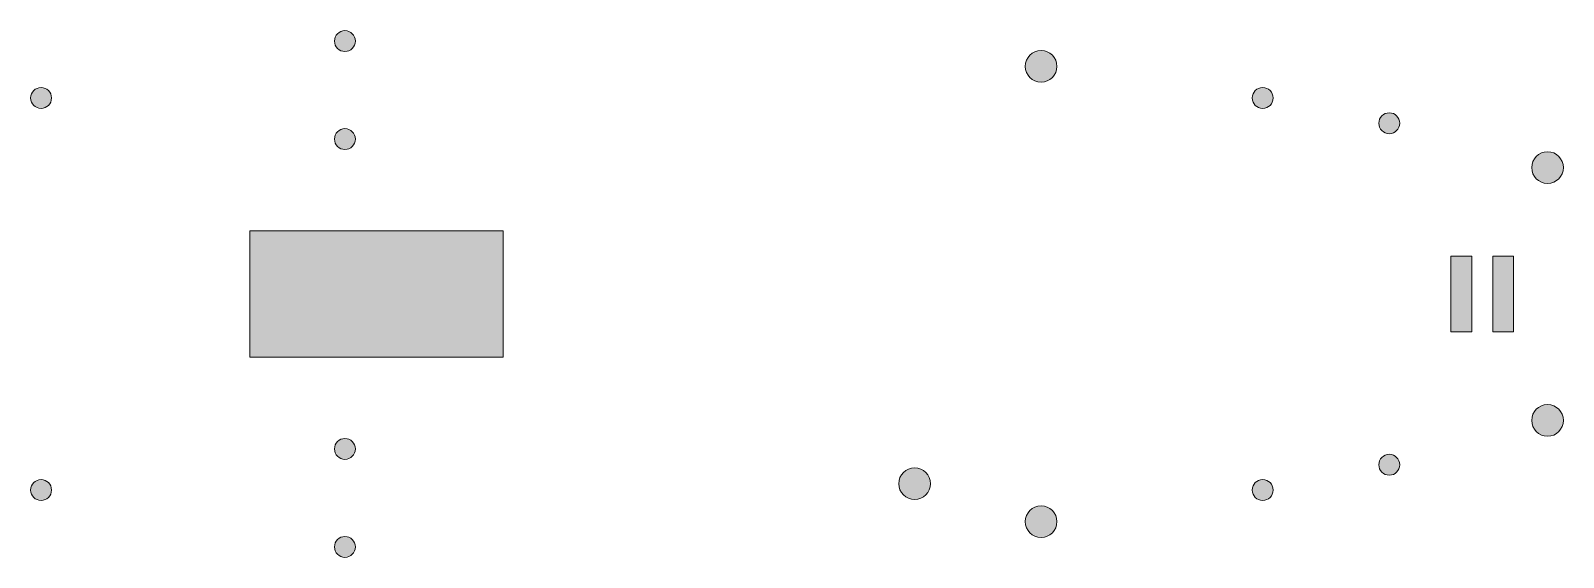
# Model space of a CAD drawing. Header units: inches. Extents: x 0.5 to 24.8, y -9.2 to -0.8.
import ezdxf

# ---------------------------------------------------------------- set-up
doc = ezdxf.new("R2010")
doc.units = ezdxf.units.IN
doc.header["$MEASUREMENT"] = 0
doc.layers.add('Layer 1', color=7, linetype='Continuous')

# ---------------------------------------------------------------- blocks, each defined once
blk = doc.blocks.new('block 2')
at = {"layer": 'Layer 1', "true_color": 0xfff100}
h = blk.add_hatch(color=2, dxfattribs=at)
h.dxf.hatch_style = 2
edge = h.paths.add_edge_path()
edge.add_spline(control_points=[(19.835, -1.9), (19.835, -1.809), (19.909, -1.735), (20, -1.735), (20.091, -1.735), (20.165, -1.809), (20.165, -1.9), (20.165, -1.991), (20.091, -2.065), (20, -2.065), (19.909, -2.065), (19.835, -1.991), (19.835, -1.9)], knot_values=[0, 0, 0, 0, 1, 1, 1, 2, 2, 2, 3, 3, 3, 4, 4, 4, 4], degree=3, periodic=1)
at = {"layer": 'Layer 1', "lineweight": 0}
blk.add_open_spline([(19.835, -1.9), (19.835, -1.809), (19.909, -1.735), (20, -1.735), (20.091, -1.735), (20.165, -1.809), (20.165, -1.9), (20.165, -1.991), (20.091, -2.065), (20, -2.065), (19.909, -2.065), (19.835, -1.991), (19.835, -1.9)], degree=3, knots=[0, 0, 0, 0, 1, 1, 1, 2, 2, 2, 3, 3, 3, 4, 4, 4, 4], dxfattribs=at)
blk = doc.blocks.new('block 3')
at = {"layer": 'Layer 1', "true_color": 0xfff100}
h = blk.add_hatch(color=2, dxfattribs=at)
h.dxf.hatch_style = 2
edge = h.paths.add_edge_path()
edge.add_spline(control_points=[(19.835, -8.1), (19.835, -8.009), (19.909, -7.935), (20, -7.935), (20.091, -7.935), (20.165, -8.009), (20.165, -8.1), (20.165, -8.191), (20.091, -8.265), (20, -8.265), (19.909, -8.265), (19.835, -8.191), (19.835, -8.1)], knot_values=[0, 0, 0, 0, 1, 1, 1, 2, 2, 2, 3, 3, 3, 4, 4, 4, 4], degree=3, periodic=1)
at = {"layer": 'Layer 1', "lineweight": 0}
blk.add_open_spline([(19.835, -8.1), (19.835, -8.009), (19.909, -7.935), (20, -7.935), (20.091, -7.935), (20.165, -8.009), (20.165, -8.1), (20.165, -8.191), (20.091, -8.265), (20, -8.265), (19.909, -8.265), (19.835, -8.191), (19.835, -8.1)], degree=3, knots=[0, 0, 0, 0, 1, 1, 1, 2, 2, 2, 3, 3, 3, 4, 4, 4, 4], dxfattribs=at)
blk = doc.blocks.new('block 4')
at = {"layer": 'Layer 1', "true_color": 0xfff100}
h = blk.add_hatch(color=2, dxfattribs=at)
h.dxf.hatch_style = 2
edge = h.paths.add_edge_path()
edge.add_spline(control_points=[(21.835, -2.3), (21.835, -2.209), (21.909, -2.135), (22, -2.135), (22.091, -2.135), (22.165, -2.209), (22.165, -2.3), (22.165, -2.391), (22.091, -2.465), (22, -2.465), (21.909, -2.465), (21.835, -2.391), (21.835, -2.3)], knot_values=[0, 0, 0, 0, 1, 1, 1, 2, 2, 2, 3, 3, 3, 4, 4, 4, 4], degree=3, periodic=1)
at = {"layer": 'Layer 1', "lineweight": 0}
blk.add_open_spline([(21.835, -2.3), (21.835, -2.209), (21.909, -2.135), (22, -2.135), (22.091, -2.135), (22.165, -2.209), (22.165, -2.3), (22.165, -2.391), (22.091, -2.465), (22, -2.465), (21.909, -2.465), (21.835, -2.391), (21.835, -2.3)], degree=3, knots=[0, 0, 0, 0, 1, 1, 1, 2, 2, 2, 3, 3, 3, 4, 4, 4, 4], dxfattribs=at)
blk = doc.blocks.new('block 5')
at = {"layer": 'Layer 1', "true_color": 0xfff100}
h = blk.add_hatch(color=2, dxfattribs=at)
h.dxf.hatch_style = 2
edge = h.paths.add_edge_path()
edge.add_spline(control_points=[(21.835, -7.7), (21.835, -7.609), (21.909, -7.535), (22, -7.535), (22.091, -7.535), (22.165, -7.609), (22.165, -7.7), (22.165, -7.791), (22.091, -7.865), (22, -7.865), (21.909, -7.865), (21.835, -7.791), (21.835, -7.7)], knot_values=[0, 0, 0, 0, 1, 1, 1, 2, 2, 2, 3, 3, 3, 4, 4, 4, 4], degree=3, periodic=1)
at = {"layer": 'Layer 1', "lineweight": 0}
blk.add_open_spline([(21.835, -7.7), (21.835, -7.609), (21.909, -7.535), (22, -7.535), (22.091, -7.535), (22.165, -7.609), (22.165, -7.7), (22.165, -7.791), (22.091, -7.865), (22, -7.865), (21.909, -7.865), (21.835, -7.791), (21.835, -7.7)], degree=3, knots=[0, 0, 0, 0, 1, 1, 1, 2, 2, 2, 3, 3, 3, 4, 4, 4, 4], dxfattribs=at)
blk = doc.blocks.new('block 6')
at = {"layer": 'Layer 1', "true_color": 0xfff100}
h = blk.add_hatch(color=2, dxfattribs=at)
h.dxf.hatch_style = 2
edge = h.paths.add_edge_path()
edge.add_spline(control_points=[(0.535, -1.9), (0.535, -1.809), (0.609, -1.735), (0.7, -1.735), (0.791, -1.735), (0.865, -1.809), (0.865, -1.9), (0.865, -1.991), (0.791, -2.065), (0.7, -2.065), (0.609, -2.065), (0.535, -1.991), (0.535, -1.9)], knot_values=[0, 0, 0, 0, 1, 1, 1, 2, 2, 2, 3, 3, 3, 4, 4, 4, 4], degree=3, periodic=1)
at = {"layer": 'Layer 1', "lineweight": 0}
blk.add_open_spline([(0.535, -1.9), (0.535, -1.809), (0.609, -1.735), (0.7, -1.735), (0.791, -1.735), (0.865, -1.809), (0.865, -1.9), (0.865, -1.991), (0.791, -2.065), (0.7, -2.065), (0.609, -2.065), (0.535, -1.991), (0.535, -1.9)], degree=3, knots=[0, 0, 0, 0, 1, 1, 1, 2, 2, 2, 3, 3, 3, 4, 4, 4, 4], dxfattribs=at)
blk = doc.blocks.new('block 7')
at = {"layer": 'Layer 1', "true_color": 0xfff100}
h = blk.add_hatch(color=2, dxfattribs=at)
h.dxf.hatch_style = 2
edge = h.paths.add_edge_path()
edge.add_spline(control_points=[(0.535, -8.1), (0.535, -8.009), (0.609, -7.935), (0.7, -7.935), (0.791, -7.935), (0.865, -8.009), (0.865, -8.1), (0.865, -8.191), (0.791, -8.265), (0.7, -8.265), (0.609, -8.265), (0.535, -8.191), (0.535, -8.1)], knot_values=[0, 0, 0, 0, 1, 1, 1, 2, 2, 2, 3, 3, 3, 4, 4, 4, 4], degree=3, periodic=1)
at = {"layer": 'Layer 1', "lineweight": 0}
blk.add_open_spline([(0.535, -8.1), (0.535, -8.009), (0.609, -7.935), (0.7, -7.935), (0.791, -7.935), (0.865, -8.009), (0.865, -8.1), (0.865, -8.191), (0.791, -8.265), (0.7, -8.265), (0.609, -8.265), (0.535, -8.191), (0.535, -8.1)], degree=3, knots=[0, 0, 0, 0, 1, 1, 1, 2, 2, 2, 3, 3, 3, 4, 4, 4, 4], dxfattribs=at)
blk = doc.blocks.new('block 8')
at = {"layer": 'Layer 1', "true_color": 0xbbbdc0}
h = blk.add_hatch(color=9, dxfattribs=at)
h.dxf.hatch_style = 2
edge = h.paths.add_edge_path()
edge.add_spline(control_points=[(8, -4), (8, -4.667), (8, -5.333), (8, -6), (6.667, -6), (5.335, -6), (4, -6), (4, -5.334), (4, -4.668), (4, -4), (5.332, -4), (6.663, -4), (8, -4)], knot_values=[0, 0, 0, 0, 1, 1, 1, 2, 2, 2, 3, 3, 3, 4, 4, 4, 4], degree=3, periodic=1)
at = {"layer": 'Layer 1', "lineweight": 0}
blk.add_open_spline([(8, -4), (8, -4.667), (8, -5.333), (8, -6), (6.667, -6), (5.335, -6), (4, -6), (4, -5.334), (4, -4.668), (4, -4), (5.332, -4), (6.663, -4), (8, -4)], degree=3, knots=[0, 0, 0, 0, 1, 1, 1, 2, 2, 2, 3, 3, 3, 4, 4, 4, 4], dxfattribs=at)
blk = doc.blocks.new('block 9')
at = {"layer": 'Layer 1', "true_color": 0xfff100}
h = blk.add_hatch(color=2, dxfattribs=at)
h.dxf.hatch_style = 2
edge = h.paths.add_edge_path()
edge.add_spline(control_points=[(5.335, -2.55), (5.335, -2.459), (5.409, -2.385), (5.5, -2.385), (5.591, -2.385), (5.665, -2.459), (5.665, -2.55), (5.665, -2.641), (5.591, -2.715), (5.5, -2.715), (5.409, -2.715), (5.335, -2.641), (5.335, -2.55)], knot_values=[0, 0, 0, 0, 1, 1, 1, 2, 2, 2, 3, 3, 3, 4, 4, 4, 4], degree=3, periodic=1)
at = {"layer": 'Layer 1', "lineweight": 0}
blk.add_open_spline([(5.335, -2.55), (5.335, -2.459), (5.409, -2.385), (5.5, -2.385), (5.591, -2.385), (5.665, -2.459), (5.665, -2.55), (5.665, -2.641), (5.591, -2.715), (5.5, -2.715), (5.409, -2.715), (5.335, -2.641), (5.335, -2.55)], degree=3, knots=[0, 0, 0, 0, 1, 1, 1, 2, 2, 2, 3, 3, 3, 4, 4, 4, 4], dxfattribs=at)
blk = doc.blocks.new('block 10')
at = {"layer": 'Layer 1', "true_color": 0xfff100}
h = blk.add_hatch(color=2, dxfattribs=at)
h.dxf.hatch_style = 2
edge = h.paths.add_edge_path()
edge.add_spline(control_points=[(5.335, -7.45), (5.335, -7.359), (5.409, -7.285), (5.5, -7.285), (5.591, -7.285), (5.665, -7.359), (5.665, -7.45), (5.665, -7.541), (5.591, -7.615), (5.5, -7.615), (5.409, -7.615), (5.335, -7.541), (5.335, -7.45)], knot_values=[0, 0, 0, 0, 1, 1, 1, 2, 2, 2, 3, 3, 3, 4, 4, 4, 4], degree=3, periodic=1)
at = {"layer": 'Layer 1', "lineweight": 0}
blk.add_open_spline([(5.335, -7.45), (5.335, -7.359), (5.409, -7.285), (5.5, -7.285), (5.591, -7.285), (5.665, -7.359), (5.665, -7.45), (5.665, -7.541), (5.591, -7.615), (5.5, -7.615), (5.409, -7.615), (5.335, -7.541), (5.335, -7.45)], degree=3, knots=[0, 0, 0, 0, 1, 1, 1, 2, 2, 2, 3, 3, 3, 4, 4, 4, 4], dxfattribs=at)
blk = doc.blocks.new('block 11')
at = {"layer": 'Layer 1', "true_color": 0xfff100}
h = blk.add_hatch(color=2, dxfattribs=at)
h.dxf.hatch_style = 2
edge = h.paths.add_edge_path()
edge.add_spline(control_points=[(5.335, -1), (5.335, -0.909), (5.409, -0.835), (5.5, -0.835), (5.591, -0.835), (5.665, -0.909), (5.665, -1), (5.665, -1.091), (5.591, -1.165), (5.5, -1.165), (5.409, -1.165), (5.335, -1.091), (5.335, -1)], knot_values=[0, 0, 0, 0, 1, 1, 1, 2, 2, 2, 3, 3, 3, 4, 4, 4, 4], degree=3, periodic=1)
at = {"layer": 'Layer 1', "lineweight": 0}
blk.add_open_spline([(5.335, -1), (5.335, -0.909), (5.409, -0.835), (5.5, -0.835), (5.591, -0.835), (5.665, -0.909), (5.665, -1), (5.665, -1.091), (5.591, -1.165), (5.5, -1.165), (5.409, -1.165), (5.335, -1.091), (5.335, -1)], degree=3, knots=[0, 0, 0, 0, 1, 1, 1, 2, 2, 2, 3, 3, 3, 4, 4, 4, 4], dxfattribs=at)
blk = doc.blocks.new('block 12')
at = {"layer": 'Layer 1', "true_color": 0xfff100}
h = blk.add_hatch(color=2, dxfattribs=at)
h.dxf.hatch_style = 2
edge = h.paths.add_edge_path()
edge.add_spline(control_points=[(5.335, -9), (5.335, -8.909), (5.409, -8.835), (5.5, -8.835), (5.591, -8.835), (5.665, -8.909), (5.665, -9), (5.665, -9.091), (5.591, -9.165), (5.5, -9.165), (5.409, -9.165), (5.335, -9.091), (5.335, -9)], knot_values=[0, 0, 0, 0, 1, 1, 1, 2, 2, 2, 3, 3, 3, 4, 4, 4, 4], degree=3, periodic=1)
at = {"layer": 'Layer 1', "lineweight": 0}
blk.add_open_spline([(5.335, -9), (5.335, -8.909), (5.409, -8.835), (5.5, -8.835), (5.591, -8.835), (5.665, -8.909), (5.665, -9), (5.665, -9.091), (5.591, -9.165), (5.5, -9.165), (5.409, -9.165), (5.335, -9.091), (5.335, -9)], degree=3, knots=[0, 0, 0, 0, 1, 1, 1, 2, 2, 2, 3, 3, 3, 4, 4, 4, 4], dxfattribs=at)
blk = doc.blocks.new('block 13')
at = {"layer": 'Layer 1', "true_color": 0xec008b}
h = blk.add_hatch(color=230, dxfattribs=at)
h.dxf.hatch_style = 2
edge = h.paths.add_edge_path()
edge.add_spline(control_points=[(16.25, -1.4), (16.25, -1.262), (16.362, -1.15), (16.5, -1.15), (16.638, -1.15), (16.75, -1.262), (16.75, -1.4), (16.75, -1.538), (16.638, -1.65), (16.5, -1.65), (16.362, -1.65), (16.25, -1.538), (16.25, -1.4)], knot_values=[0, 0, 0, 0, 1, 1, 1, 2, 2, 2, 3, 3, 3, 4, 4, 4, 4], degree=3, periodic=1)
at = {"layer": 'Layer 1', "lineweight": 0}
blk.add_open_spline([(16.25, -1.4), (16.25, -1.262), (16.362, -1.15), (16.5, -1.15), (16.638, -1.15), (16.75, -1.262), (16.75, -1.4), (16.75, -1.538), (16.638, -1.65), (16.5, -1.65), (16.362, -1.65), (16.25, -1.538), (16.25, -1.4)], degree=3, knots=[0, 0, 0, 0, 1, 1, 1, 2, 2, 2, 3, 3, 3, 4, 4, 4, 4], dxfattribs=at)
blk = doc.blocks.new('block 14')
at = {"layer": 'Layer 1', "true_color": 0xec008b}
h = blk.add_hatch(color=230, dxfattribs=at)
h.dxf.hatch_style = 2
edge = h.paths.add_edge_path()
edge.add_spline(control_points=[(16.25, -8.6), (16.25, -8.462), (16.362, -8.35), (16.5, -8.35), (16.638, -8.35), (16.75, -8.462), (16.75, -8.6), (16.75, -8.738), (16.638, -8.85), (16.5, -8.85), (16.362, -8.85), (16.25, -8.738), (16.25, -8.6)], knot_values=[0, 0, 0, 0, 1, 1, 1, 2, 2, 2, 3, 3, 3, 4, 4, 4, 4], degree=3, periodic=1)
at = {"layer": 'Layer 1', "lineweight": 0}
blk.add_open_spline([(16.25, -8.6), (16.25, -8.462), (16.362, -8.35), (16.5, -8.35), (16.638, -8.35), (16.75, -8.462), (16.75, -8.6), (16.75, -8.738), (16.638, -8.85), (16.5, -8.85), (16.362, -8.85), (16.25, -8.738), (16.25, -8.6)], degree=3, knots=[0, 0, 0, 0, 1, 1, 1, 2, 2, 2, 3, 3, 3, 4, 4, 4, 4], dxfattribs=at)
blk = doc.blocks.new('block 15')
at = {"layer": 'Layer 1', "true_color": 0xec008b}
h = blk.add_hatch(color=230, dxfattribs=at)
h.dxf.hatch_style = 2
edge = h.paths.add_edge_path()
edge.add_spline(control_points=[(14.25, -8), (14.25, -7.862), (14.362, -7.75), (14.5, -7.75), (14.638, -7.75), (14.75, -7.862), (14.75, -8), (14.75, -8.138), (14.638, -8.25), (14.5, -8.25), (14.362, -8.25), (14.25, -8.138), (14.25, -8)], knot_values=[0, 0, 0, 0, 1, 1, 1, 2, 2, 2, 3, 3, 3, 4, 4, 4, 4], degree=3, periodic=1)
at = {"layer": 'Layer 1', "lineweight": 0}
blk.add_open_spline([(14.25, -8), (14.25, -7.862), (14.362, -7.75), (14.5, -7.75), (14.638, -7.75), (14.75, -7.862), (14.75, -8), (14.75, -8.138), (14.638, -8.25), (14.5, -8.25), (14.362, -8.25), (14.25, -8.138), (14.25, -8)], degree=3, knots=[0, 0, 0, 0, 1, 1, 1, 2, 2, 2, 3, 3, 3, 4, 4, 4, 4], dxfattribs=at)
blk = doc.blocks.new('block 16')
at = {"layer": 'Layer 1', "true_color": 0xec008b}
h = blk.add_hatch(color=230, dxfattribs=at)
h.dxf.hatch_style = 2
edge = h.paths.add_edge_path()
edge.add_spline(control_points=[(24.25, -3), (24.25, -2.862), (24.362, -2.75), (24.5, -2.75), (24.638, -2.75), (24.75, -2.862), (24.75, -3), (24.75, -3.138), (24.638, -3.25), (24.5, -3.25), (24.362, -3.25), (24.25, -3.138), (24.25, -3)], knot_values=[0, 0, 0, 0, 1, 1, 1, 2, 2, 2, 3, 3, 3, 4, 4, 4, 4], degree=3, periodic=1)
at = {"layer": 'Layer 1', "lineweight": 0}
blk.add_open_spline([(24.25, -3), (24.25, -2.862), (24.362, -2.75), (24.5, -2.75), (24.638, -2.75), (24.75, -2.862), (24.75, -3), (24.75, -3.138), (24.638, -3.25), (24.5, -3.25), (24.362, -3.25), (24.25, -3.138), (24.25, -3)], degree=3, knots=[0, 0, 0, 0, 1, 1, 1, 2, 2, 2, 3, 3, 3, 4, 4, 4, 4], dxfattribs=at)
blk = doc.blocks.new('block 17')
at = {"layer": 'Layer 1', "true_color": 0xec008b}
h = blk.add_hatch(color=230, dxfattribs=at)
h.dxf.hatch_style = 2
edge = h.paths.add_edge_path()
edge.add_spline(control_points=[(24.25, -7), (24.25, -6.862), (24.362, -6.75), (24.5, -6.75), (24.638, -6.75), (24.75, -6.862), (24.75, -7), (24.75, -7.138), (24.638, -7.25), (24.5, -7.25), (24.362, -7.25), (24.25, -7.138), (24.25, -7)], knot_values=[0, 0, 0, 0, 1, 1, 1, 2, 2, 2, 3, 3, 3, 4, 4, 4, 4], degree=3, periodic=1)
at = {"layer": 'Layer 1', "lineweight": 0}
blk.add_open_spline([(24.25, -7), (24.25, -6.862), (24.362, -6.75), (24.5, -6.75), (24.638, -6.75), (24.75, -6.862), (24.75, -7), (24.75, -7.138), (24.638, -7.25), (24.5, -7.25), (24.362, -7.25), (24.25, -7.138), (24.25, -7)], degree=3, knots=[0, 0, 0, 0, 1, 1, 1, 2, 2, 2, 3, 3, 3, 4, 4, 4, 4], dxfattribs=at)
blk = doc.blocks.new('block 18')
at = {"layer": 'Layer 1', "true_color": 0xbbbdc0}
h = blk.add_hatch(color=9, dxfattribs=at)
h.dxf.hatch_style = 2
edge = h.paths.add_edge_path()
edge.add_spline(control_points=[(23.965, -4.4), (23.965, -4.8), (23.965, -5.2), (23.965, -5.6), (23.855, -5.6), (23.745, -5.6), (23.635, -5.6), (23.635, -5.2), (23.635, -4.801), (23.635, -4.4), (23.745, -4.4), (23.855, -4.4), (23.965, -4.4)], knot_values=[0, 0, 0, 0, 1, 1, 1, 2, 2, 2, 3, 3, 3, 4, 4, 4, 4], degree=3, periodic=1)
at = {"layer": 'Layer 1', "lineweight": 0}
blk.add_open_spline([(23.965, -4.4), (23.965, -4.8), (23.965, -5.2), (23.965, -5.6), (23.855, -5.6), (23.745, -5.6), (23.635, -5.6), (23.635, -5.2), (23.635, -4.801), (23.635, -4.4), (23.745, -4.4), (23.855, -4.4), (23.965, -4.4)], degree=3, knots=[0, 0, 0, 0, 1, 1, 1, 2, 2, 2, 3, 3, 3, 4, 4, 4, 4], dxfattribs=at)
blk = doc.blocks.new('block 19')
at = {"layer": 'Layer 1', "true_color": 0xbbbdc0}
h = blk.add_hatch(color=9, dxfattribs=at)
h.dxf.hatch_style = 2
edge = h.paths.add_edge_path()
edge.add_spline(control_points=[(23.305, -4.4), (23.305, -4.8), (23.305, -5.2), (23.305, -5.6), (23.195, -5.6), (23.085, -5.6), (22.975, -5.6), (22.975, -5.2), (22.975, -4.801), (22.975, -4.4), (23.085, -4.4), (23.195, -4.4), (23.305, -4.4)], knot_values=[0, 0, 0, 0, 1, 1, 1, 2, 2, 2, 3, 3, 3, 4, 4, 4, 4], degree=3, periodic=1)
at = {"layer": 'Layer 1', "lineweight": 0}
blk.add_open_spline([(23.305, -4.4), (23.305, -4.8), (23.305, -5.2), (23.305, -5.6), (23.195, -5.6), (23.085, -5.6), (22.975, -5.6), (22.975, -5.2), (22.975, -4.801), (22.975, -4.4), (23.085, -4.4), (23.195, -4.4), (23.305, -4.4)], degree=3, knots=[0, 0, 0, 0, 1, 1, 1, 2, 2, 2, 3, 3, 3, 4, 4, 4, 4], dxfattribs=at)

msp = doc.modelspace()

# ---------------------------------------------------------------- block references
at = {"layer": 'Layer 1'}
for name in ['block 11', 'block 13', 'block 6', 'block 2', 'block 4', 'block 9', 'block 16', 'block 8', 'block 19', 'block 18', 'block 17', 'block 10', 'block 5', 'block 7', 'block 15', 'block 3', 'block 14', 'block 12']:
    msp.add_blockref(name, (0, 0), dxfattribs=at)

doc.saveas('drawing.dxf')
